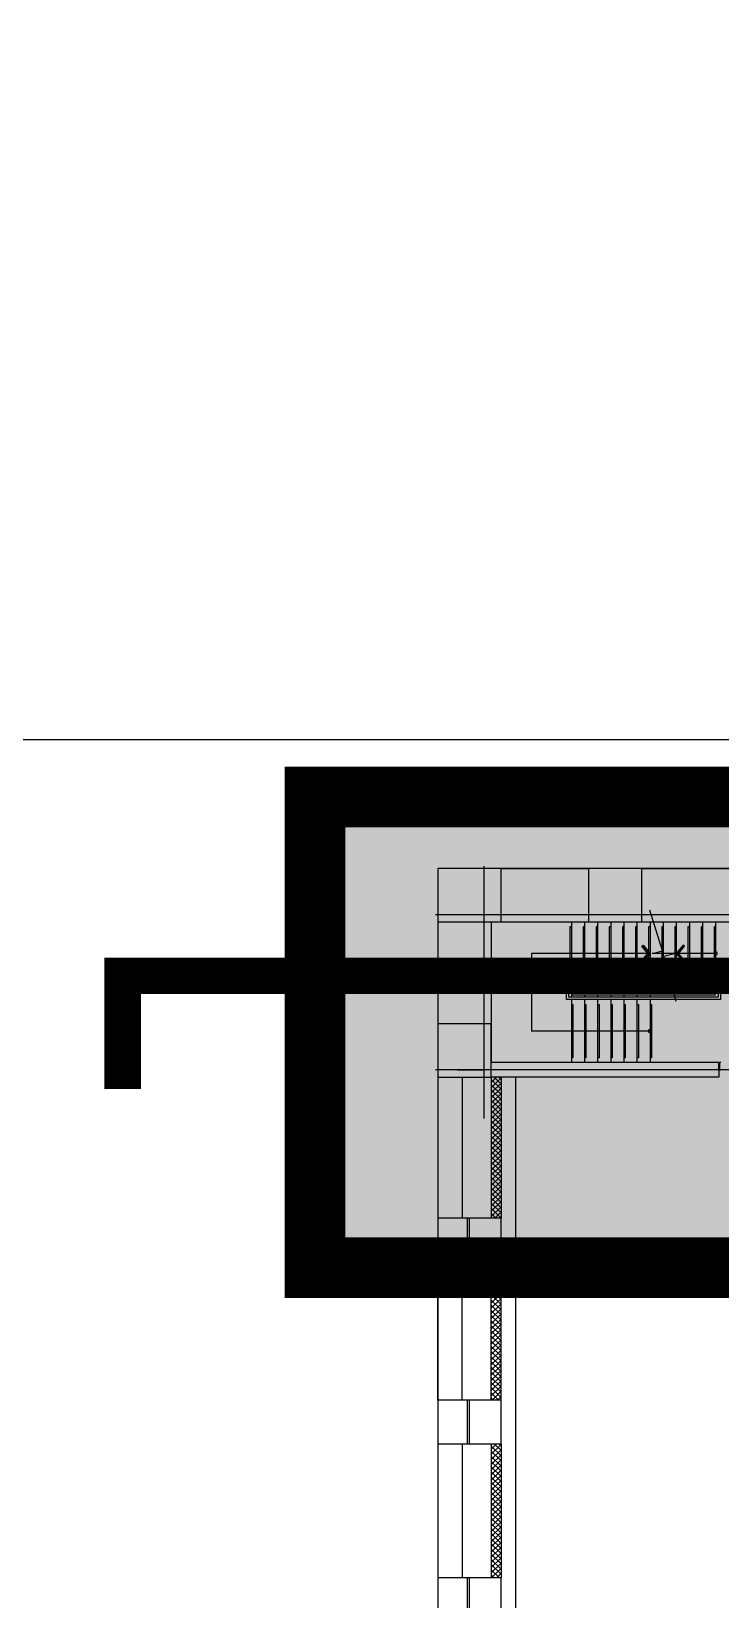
# Model space of a CAD drawing. Header units: millimetres. Extents: x 0 to 356400, y 0 to 68257.
# Drawn here: x 242479 to 243047, y 6091 to 7384 of the extents above; entities that cross this region are included whole.
import ezdxf

# ---------------------------------------------------------------- set-up
doc = ezdxf.new("R2010")
doc.units = ezdxf.units.MM
doc.header["$LTSCALE"] = 75
doc.layers.add('8', color=8, linetype='Continuous')
doc.layers.add('AA-XXXX-TXT1', color=2, linetype='Continuous')
doc.layers.add('G(그리드1)', color=185, linetype='Continuous', plot=False)

# ---------------------------------------------------------------- blocks, each defined once
blk = doc.blocks.new('G$C7369CDF7')
at = {"layer": '8'}
for p, q in [((20980, 12400), (20980, 0)), ((16830, 9550), (16830, 50)), ((17780, 0), (17780, 7500)), ((17930, 1150), (17930, 7100)), ((16830, 4250), (16830, 6200)), ((19230, 5870), (19530, 5870)), ((19230, 2700), (19230, 5870)), ((19280, 5820), (19480, 5820)), ((19280, 2750), (19280, 5820)), ((19480, 5820), (19480, 2750)), ((19530, 5870), (19530, 2700)), ((20830, 5880), (20830, 5850)), ((20830, 5850), (20850, 5850)), ((20830, 5840), (21130, 5840)), ((20830, 5840), (20830, 1150)), ((20840, 5850), (20840, 5830)), ((20840, 5850), (20970, 5850)), ((20840, 5840), (20970, 5840)), ((20840, 5830), (20970, 5830)), ((20860, 5850), (20860, 5830)), ((20950, 5850), (20950, 5830)), ((20960, 5850), (20980, 5850)), ((20970, 5850), (20970, 5830)), ((20980, 5850), (20980, 5880)), ((21130, 5840), (21130, 1150)), ((17930, 5770), (19230, 5770)), ((17930, 5500), (19230, 5500)), ((18030, 5770), (18030, 5740)), ((18030, 5740), (19130, 5740)), ((18030, 5500), (18030, 5470)), ((18580, 5770), (18580, 4960)), ((19130, 5740), (19130, 5770)), ((19130, 5470), (19130, 5500)), ((19280, 5770), (19330, 5770)), ((19280, 5500), (19330, 5500)), ((19430, 5770), (19330, 5770)), ((19330, 5770), (19330, 2800)), ((19430, 2800), (19430, 5770)), ((17930, 5230), (19230, 5230)), ((18030, 5470), (19130, 5470)), ((18030, 5230), (18030, 5200)), ((18030, 5200), (19130, 5200)), ((19130, 5200), (19130, 5230)), ((19280, 5230), (19330, 5230)), ((17930, 4960), (19230, 4960)), ((18030, 4960), (18030, 4930)), ((18030, 4930), (19130, 4930)), ((18434, 5127), (18412, 5102)), ((18412, 5102), (18580, 4960)), ((18580, 5004), (18434, 5127)), ((18726, 5127), (18580, 5004)), ((18580, 4960), (18748, 5102)), ((18634, 4702), (18580, 4919)), ((18580, 4919), (18580, 4461)), ((19573, 4960), (18634, 4702)), ((18748, 5102), (18726, 5127)), ((19130, 4930), (19130, 4960)), ((19280, 4960), (19330, 4960)), ((18527, 4675), (17687, 4418)), ((17930, 4690), (19230, 4690)), ((18030, 4690), (18030, 4660)), ((18030, 4660), (19130, 4660)), ((18580, 4461), (18527, 4675)), ((19130, 4660), (19130, 4690)), ((19280, 4690), (19330, 4690)), ((16830, 4250), (16830, 3150)), ((17930, 4250), (16830, 4250)), ((17930, 4420), (19230, 4420)), ((17930, 3150), (17930, 4250)), ((18030, 4420), (18030, 4390)), ((18030, 4390), (19130, 4390)), ((18412, 4278), (18580, 4420)), ((18434, 4253), (18412, 4278)), ((18580, 4376), (18434, 4253)), ((18580, 4420), (18580, 1975)), ((18580, 4420), (18748, 4278)), ((18726, 4253), (18580, 4376)), ((18748, 4278), (18726, 4253)), ((19130, 4390), (19130, 4420)), ((19280, 4420), (19330, 4420)), ((19430, 4420), (19480, 4420)), ((19530, 4420), (20830, 4420)), ((19630, 4420), (19630, 4450)), ((19630, 4450), (20730, 4450)), ((20180, 4420), (20180, 1975)), ((20730, 4450), (20730, 4420)), ((17930, 4150), (19230, 4150)), ((17930, 3880), (19230, 3880)), ((18030, 4150), (18030, 4120)), ((18030, 4120), (19130, 4120)), ((18030, 3880), (18030, 3850)), ((19130, 4120), (19130, 4150)), ((19130, 3850), (19130, 3880)), ((19280, 4150), (19330, 4150)), ((19280, 3880), (19330, 3880)), ((19430, 4150), (19480, 4150)), ((19430, 3880), (19480, 3880)), ((19530, 4150), (20830, 4150)), ((19530, 3880), (20830, 3880)), ((19630, 4150), (19630, 4180)), ((19630, 4180), (20730, 4180)), ((19630, 3880), (19630, 3910)), ((19630, 3910), (20730, 3910)), ((20730, 4180), (20730, 4150)), ((20730, 3910), (20730, 3880)), ((17930, 3610), (19230, 3610)), ((18030, 3850), (19130, 3850)), ((18030, 3610), (18030, 3580)), ((18030, 3580), (19130, 3580)), ((19130, 3580), (19130, 3610)), ((19280, 3610), (19330, 3610)), ((19430, 3610), (19480, 3610)), ((19530, 3610), (20830, 3610)), ((19630, 3610), (19630, 3640)), ((19630, 3640), (20730, 3640)), ((20730, 3640), (20730, 3610)), ((17930, 3340), (19230, 3340)), ((18030, 3340), (18030, 3310)), ((18030, 3310), (19130, 3310)), ((19130, 3310), (19130, 3340)), ((19280, 3340), (19330, 3340)), ((19430, 3340), (19480, 3340)), ((19530, 3340), (20830, 3340)), ((19630, 3340), (19630, 3370)), ((19630, 3370), (20730, 3370)), ((20730, 3370), (20730, 3340)), ((16830, 1350), (16830, 3150)), ((16830, 3150), (17930, 3150)), ((17930, 3070), (19230, 3070)), ((18030, 3070), (18030, 3040)), ((18030, 3040), (19130, 3040)), ((19130, 3040), (19130, 3070)), ((19280, 3070), (19330, 3070)), ((19430, 3070), (19480, 3070)), ((19530, 3070), (20830, 3070)), ((19630, 3070), (19630, 3100)), ((19630, 3100), (20730, 3100)), ((20730, 3100), (20730, 3070)), ((17930, 2800), (19230, 2800)), ((18030, 2800), (18030, 2770)), ((18030, 2770), (19130, 2770)), ((19130, 2770), (19130, 2800)), ((19530, 2700), (19230, 2700)), ((19280, 2800), (19330, 2800)), ((19480, 2750), (19280, 2750)), ((19330, 2800), (19430, 2800)), ((19430, 2800), (19480, 2800)), ((19530, 2800), (20830, 2800)), ((19630, 2800), (19630, 2830)), ((19630, 2830), (20730, 2830)), ((20730, 2830), (20730, 2800)), ((18580, 1975), (20180, 1975)), ((21130, 1650), (57330, 1650)), ((16830, 1350), (16830, 50)), ((17930, 1350), (16830, 1350)), ((17930, 50), (17930, 1350)), ((21130, 1350), (24030, 1350)), ((24930, 1350), (24030, 1350)), ((24030, 1350), (24030, 50)), ((27780, 1350), (24930, 1350)), ((24930, 50), (24930, 1350)), ((28680, 1350), (27780, 1350)), ((27780, 1350), (27780, 50)), ((28680, 1350), (31440, 1350)), ((28680, 50), (28680, 1350)), ((32340, 1350), (31440, 1350)), ((31440, 1350), (31440, 50)), ((21980, 1000), (16780, 1000)), ((17930, 1150), (20830, 1150)), ((20030, 1150), (20030, 50)), ((21130, 1150), (20030, 1150)), ((20980, 450), (20980, 1000)), ((21130, 1150), (24030, 1150)), ((21130, 50), (21130, 1150)), ((27780, 1150), (24930, 1150)), ((28680, 1150), (31440, 1150)), ((24030, 700), (24030, 650)), ((24930, 700), (24030, 700)), ((24030, 650), (24930, 650)), ((24930, 650), (24930, 700)), ((27780, 700), (27780, 650)), ((28680, 700), (27780, 700)), ((27780, 650), (28680, 650)), ((28680, 650), (28680, 700)), ((31440, 700), (31440, 650)), ((32340, 700), (31440, 700)), ((31440, 650), (32340, 650)), ((21130, 550), (24030, 550)), ((27780, 550), (24930, 550)), ((28680, 550), (31440, 550)), ((16830, 50), (105630, 50)), ((16830, 50), (17930, 50)), ((17930, 50), (20030, 50)), ((20030, 50), (21130, 50)), ((21130, 50), (24030, 50)), ((24030, 50), (24930, 50)), ((27780, 50), (24930, 50)), ((27780, 50), (28680, 50)), ((28680, 50), (31440, 50)), ((31440, 50), (32340, 50))]:
    blk.add_line(p, q, dxfattribs=at)
at = {"layer": '8', "transparency": 33554687}
for p, q in [((21130, 1314), (21166, 1350)), ((21130, 1208), (21272, 1350)), ((21346, 1150), (21146, 1350)), ((21178, 1150), (21378, 1350)), ((21452, 1150), (21252, 1350)), ((21284, 1150), (21484, 1350)), ((21558, 1150), (21358, 1350)), ((21390, 1150), (21590, 1350)), ((21664, 1150), (21464, 1350)), ((21496, 1150), (21696, 1350)), ((21771, 1150), (21571, 1350)), ((21602, 1150), (21802, 1350)), ((21877, 1150), (21677, 1350)), ((21709, 1150), (21909, 1350)), ((21983, 1150), (21783, 1350)), ((21815, 1150), (22015, 1350)), ((22089, 1150), (21889, 1350)), ((21921, 1150), (22121, 1350)), ((22195, 1150), (21995, 1350)), ((22027, 1150), (22227, 1350)), ((22301, 1150), (22101, 1350)), ((22133, 1150), (22333, 1350)), ((22407, 1150), (22207, 1350)), ((22239, 1150), (22439, 1350)), ((22513, 1150), (22313, 1350)), ((22345, 1150), (22545, 1350)), ((22619, 1150), (22419, 1350)), ((22451, 1150), (22651, 1350)), ((22725, 1150), (22525, 1350)), ((22557, 1150), (22757, 1350)), ((22831, 1150), (22631, 1350)), ((22663, 1150), (22863, 1350)), ((22937, 1150), (22737, 1350)), ((22769, 1150), (22969, 1350)), ((23043, 1150), (22843, 1350)), ((22875, 1150), (23075, 1350)), ((23149, 1150), (22949, 1350)), ((22981, 1150), (23181, 1350)), ((23255, 1150), (23055, 1350)), ((23087, 1150), (23287, 1350)), ((23362, 1150), (23162, 1350)), ((23193, 1150), (23393, 1350)), ((23468, 1150), (23268, 1350)), ((23300, 1150), (23500, 1350)), ((23574, 1150), (23374, 1350)), ((23406, 1150), (23606, 1350)), ((23680, 1150), (23480, 1350)), ((23512, 1150), (23712, 1350)), ((23786, 1150), (23586, 1350)), ((23618, 1150), (23818, 1350)), ((23892, 1150), (23692, 1350)), ((23724, 1150), (23924, 1350)), ((23998, 1150), (23798, 1350)), ((23830, 1150), (24030, 1350)), ((24030, 1224), (23904, 1350)), ((24030, 1330), (24010, 1350)), ((24930, 1314), (24966, 1350)), ((24930, 1208), (25072, 1350)), ((25146, 1150), (24946, 1350)), ((24978, 1150), (25178, 1350)), ((25252, 1150), (25052, 1350)), ((25084, 1150), (25284, 1350)), ((25358, 1150), (25158, 1350)), ((25190, 1150), (25390, 1350)), ((25464, 1150), (25264, 1350)), ((25296, 1150), (25496, 1350)), ((25571, 1150), (25371, 1350)), ((25402, 1150), (25602, 1350)), ((25677, 1150), (25477, 1350)), ((25509, 1150), (25709, 1350)), ((25783, 1150), (25583, 1350)), ((25615, 1150), (25815, 1350)), ((25889, 1150), (25689, 1350)), ((25721, 1150), (25921, 1350)), ((25995, 1150), (25795, 1350)), ((25827, 1150), (26027, 1350)), ((26101, 1150), (25901, 1350)), ((25933, 1150), (26133, 1350)), ((26207, 1150), (26007, 1350)), ((26039, 1150), (26239, 1350)), ((26313, 1150), (26113, 1350)), ((26145, 1150), (26345, 1350)), ((26419, 1150), (26219, 1350)), ((26251, 1150), (26451, 1350)), ((26525, 1150), (26325, 1350)), ((26357, 1150), (26557, 1350)), ((26631, 1150), (26431, 1350)), ((26463, 1150), (26663, 1350)), ((26737, 1150), (26537, 1350)), ((26569, 1150), (26769, 1350)), ((26843, 1150), (26643, 1350)), ((26675, 1150), (26875, 1350)), ((26949, 1150), (26749, 1350)), ((26781, 1150), (26981, 1350)), ((27055, 1150), (26855, 1350)), ((26887, 1150), (27087, 1350)), ((27162, 1150), (26962, 1350)), ((26993, 1150), (27193, 1350)), ((27268, 1150), (27068, 1350)), ((27100, 1150), (27300, 1350)), ((27374, 1150), (27174, 1350)), ((27206, 1150), (27406, 1350)), ((27480, 1150), (27280, 1350)), ((27312, 1150), (27512, 1350)), ((27586, 1150), (27386, 1350)), ((27418, 1150), (27618, 1350)), ((27692, 1150), (27492, 1350)), ((27524, 1150), (27724, 1350)), ((27780, 1168), (27598, 1350)), ((27630, 1150), (27780, 1300)), ((27780, 1274), (27704, 1350)), ((28680, 1314), (28716, 1350)), ((28680, 1208), (28822, 1350)), ((28896, 1150), (28696, 1350)), ((28728, 1150), (28928, 1350)), ((29002, 1150), (28802, 1350)), ((28834, 1150), (29034, 1350)), ((29108, 1150), (28908, 1350)), ((28940, 1150), (29140, 1350)), ((29214, 1150), (29014, 1350)), ((29046, 1150), (29246, 1350)), ((29321, 1150), (29121, 1350)), ((29152, 1150), (29352, 1350)), ((29427, 1150), (29227, 1350)), ((29259, 1150), (29459, 1350)), ((29533, 1150), (29333, 1350)), ((29365, 1150), (29565, 1350)), ((29639, 1150), (29439, 1350)), ((29471, 1150), (29671, 1350)), ((29745, 1150), (29545, 1350)), ((29577, 1150), (29777, 1350)), ((29851, 1150), (29651, 1350)), ((29683, 1150), (29883, 1350)), ((29957, 1150), (29757, 1350)), ((29789, 1150), (29989, 1350)), ((30063, 1150), (29863, 1350)), ((29895, 1150), (30095, 1350)), ((30169, 1150), (29969, 1350)), ((30001, 1150), (30201, 1350)), ((30275, 1150), (30075, 1350)), ((30107, 1150), (30307, 1350)), ((30381, 1150), (30181, 1350)), ((30213, 1150), (30413, 1350)), ((30487, 1150), (30287, 1350)), ((30319, 1150), (30519, 1350)), ((30593, 1150), (30393, 1350)), ((30425, 1150), (30625, 1350)), ((30699, 1150), (30499, 1350)), ((30531, 1150), (30731, 1350)), ((30805, 1150), (30605, 1350)), ((30637, 1150), (30837, 1350)), ((30912, 1150), (30712, 1350)), ((30743, 1150), (30943, 1350)), ((31018, 1150), (30818, 1350)), ((30850, 1150), (31050, 1350)), ((31124, 1150), (30924, 1350)), ((30956, 1150), (31156, 1350)), ((31230, 1150), (31030, 1350)), ((31062, 1150), (31262, 1350)), ((31336, 1150), (31136, 1350)), ((31168, 1150), (31368, 1350)), ((31440, 1152), (31242, 1350)), ((31274, 1150), (31440, 1317)), ((31440, 1258), (31348, 1350)), ((21240, 1150), (21130, 1260)), ((21134, 1150), (21130, 1154)), ((23936, 1150), (24030, 1244)), ((25040, 1150), (24930, 1260)), ((24934, 1150), (24930, 1154)), ((27736, 1150), (27780, 1194)), ((28790, 1150), (28680, 1260)), ((28684, 1150), (28680, 1154)), ((31380, 1150), (31440, 1210))]:
    blk.add_line(p, q, dxfattribs=at)
at = {"layer": '8'}
for centre, start, end in [((18580, 5770), 90, 270), ((18580, 5770), 270, 90), ((20180, 4420), 90, 270), ((20180, 4420), 270, 90)]:
    blk.add_arc(centre, 37.5, start, end, dxfattribs=at)
for points in [[(18580, 5004), (18580, 4960), (18434, 5127), (18412, 5102)], [(18726, 5127), (18748, 5102), (18580, 5004), (18580, 4960)], [(18580, 4376), (18580, 4420), (18434, 4253), (18412, 4278)], [(18726, 4253), (18748, 4278), (18580, 4376), (18580, 4420)]]:
    blk.add_solid(points, dxfattribs=at)

msp = doc.modelspace()

# ---------------------------------------------------------------- hatches: boundary and pattern name
at = {"transparency": 33554687}
h = msp.add_hatch(color=254, dxfattribs=at)
h.dxf.hatch_style = 1
h.paths.add_polyline_path([(243328.7, 6364.9), (242712.9, 6364.9), (242712.9, 6752.7), (243328.7, 6752.7)])

# ---------------------------------------------------------------- linework, layer by layer
at = {"const_width": 50}
msp.add_lwpolyline([(243328.7, 6364.9), (242712.9, 6364.9), (242712.9, 6752.7), (243328.7, 6752.7)], close=True, dxfattribs=at)
at = {"layer": 'AA-XXXX-TXT1', "const_width": 30}
msp.add_lwpolyline([(243488.9, 6512.2), (243488.9, 6605.4), (242554.4, 6605.4), (242554.4, 6512.2)], dxfattribs=at)
at = {"layer": 'G(그리드1)'}
for points in [[(256975, 59300), (230375, 59300), (230375, 6800), (256975, 6800)], [(256975, 59300), (233075, 59300), (233075, 6800), (256975, 6800)]]:
    msp.add_lwpolyline(points, close=True, dxfattribs=at)

# ---------------------------------------------------------------- block references
at = {"xscale": 0.04000000000000001, "yscale": 0.04000000000000001, "zscale": 0.04000000000000001, "rotation": 270}
msp.add_blockref('G$C7369CDF7', (242812.2, 7367.1), dxfattribs=at)

doc.saveas('drawing.dxf')
